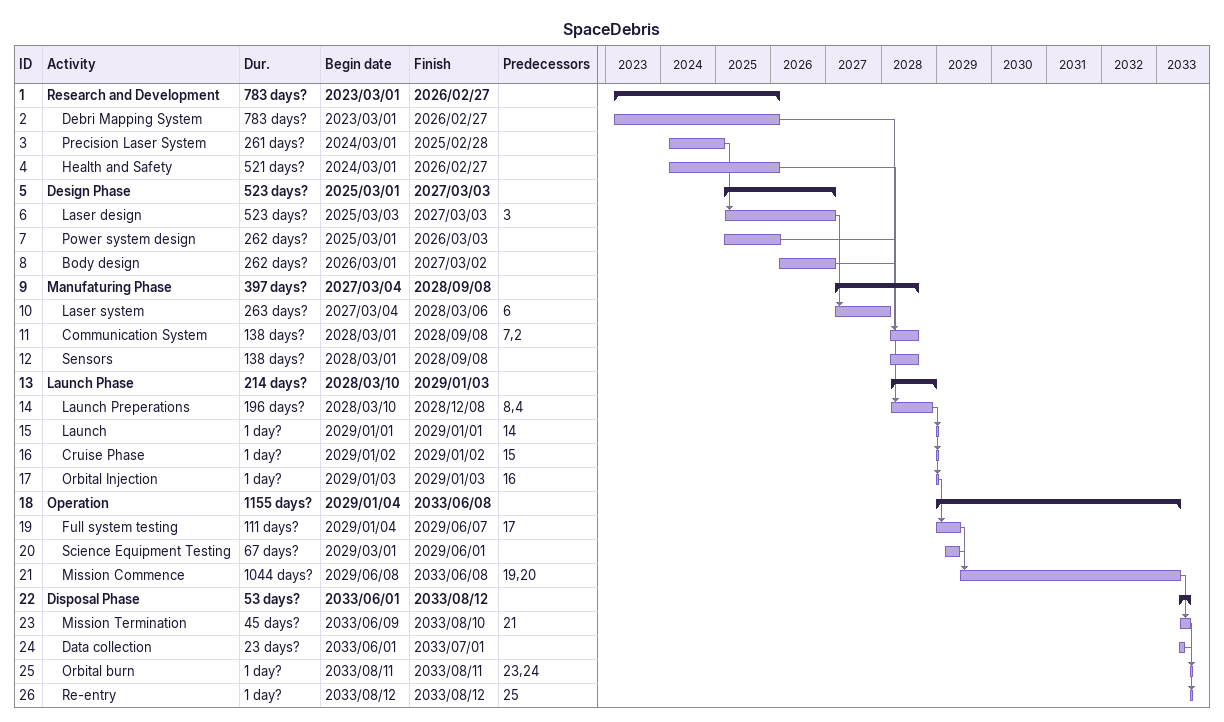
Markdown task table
SpaceDebris

| ID | Level | Task | Duration | Start | Finish | Predecessors |
|---|---|---|---|---|---|---|
| 1 | 1 | **Research and Development** | 783d? | 2023-03-01 | 2026-02-27 |  |
| 2 | 2 | Debri Mapping System | 783d? | 2023-03-01 | 2026-02-27 |  |
| 3 | 2 | Precision Laser System | 261d? | 2024-03-01 | 2025-02-28 |  |
| 4 | 2 | Health and Safety | 521d? | 2024-03-01 | 2026-02-27 |  |
| 5 | 1 | **Design Phase** | 523d? | 2025-03-01 | 2027-03-03 |  |
| 6 | 2 | Laser design | 523d? | 2025-03-03 | 2027-03-03 | 3 |
| 7 | 2 | Power system design | 262d? | 2025-03-01 | 2026-03-03 |  |
| 8 | 2 | Body design | 262d? | 2026-03-01 | 2027-03-02 |  |
| 9 | 1 | **Manufaturing Phase** | 397d? | 2027-03-04 | 2028-09-08 |  |
| 10 | 2 | Laser system | 263d? | 2027-03-04 | 2028-03-06 | 6 |
| 11 | 2 | Communication System | 138d? | 2028-03-01 | 2028-09-08 | 7, 2 |
| 12 | 2 | Sensors | 138d? | 2028-03-01 | 2028-09-08 |  |
| 13 | 1 | **Launch Phase** | 214d? | 2028-03-10 | 2029-01-03 |  |
| 14 | 2 | Launch Preperations | 196d? | 2028-03-10 | 2028-12-08 | 8, 4 |
| 15 | 2 | Launch | 1d? | 2029-01-01 | 2029-01-01 | 14 |
| 16 | 2 | Cruise Phase | 1d? | 2029-01-02 | 2029-01-02 | 15 |
| 17 | 2 | Orbital Injection | 1d? | 2029-01-03 | 2029-01-03 | 16 |
| 18 | 1 | **Operation** | 1155d? | 2029-01-04 | 2033-06-08 |  |
| 19 | 2 | Full system testing | 111d? | 2029-01-04 | 2029-06-07 | 17 |
| 20 | 2 | Science Equipment Testing | 67d? | 2029-03-01 | 2029-06-01 |  |
| 21 | 2 | Mission Commence | 1044d? | 2029-06-08 | 2033-06-08 | 19, 20 |
| 22 | 1 | **Disposal Phase** | 53d? | 2033-06-01 | 2033-08-12 |  |
| 23 | 2 | Mission Termination | 45d? | 2033-06-09 | 2033-08-10 | 21 |
| 24 | 2 | Data collection | 23d? | 2033-06-01 | 2033-07-01 |  |
| 25 | 2 | Orbital burn | 1d? | 2033-08-11 | 2033-08-11 | 23, 24 |
| 26 | 2 | Re-entry | 1d? | 2033-08-12 | 2033-08-12 | 25 |
